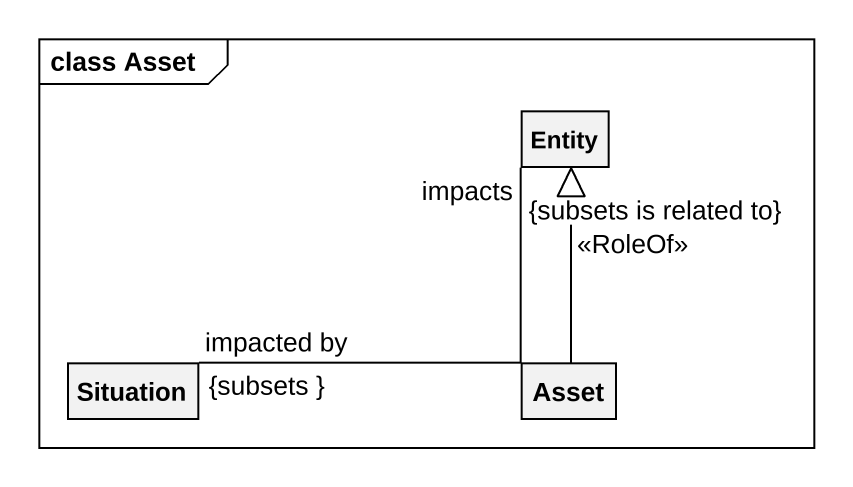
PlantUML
@startuml
mainframe class Asset
hide circle
hide empty members
class "Entity" as Entity_
class Situation
class Asset
Situation "impacted by\n{subsets }" -right- "impacts\n{subsets is related to}" Entity_
Asset -up-|> Entity_ : <<RoleOf>>
@enduml
